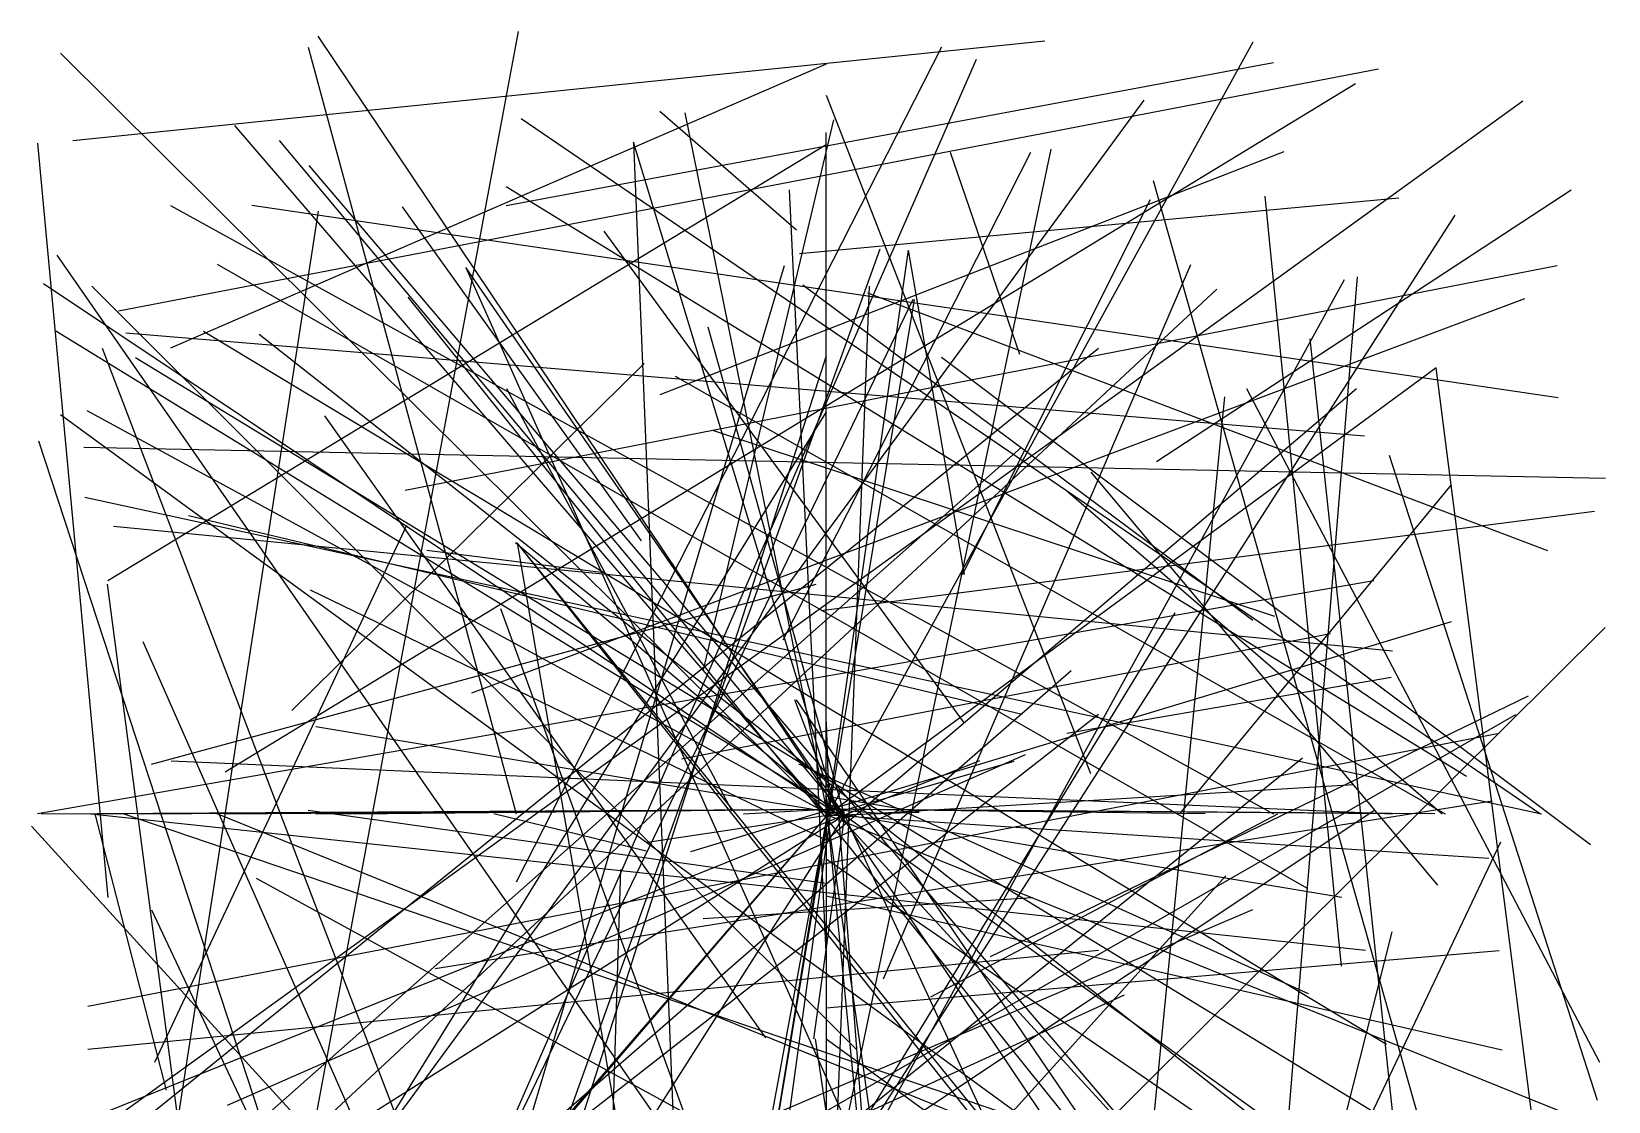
# Model space of a CAD drawing. Header units: metres. Extents: x -1 to 121, y -1 to 123.
# Drawn here: x 0 to 121.3, y 40.8 to 123.1 of the extents above; entities that cross this region are included whole.
import ezdxf

# ---------------------------------------------------------------- set-up
doc = ezdxf.new("R2010")
doc.units = ezdxf.units.M

msp = doc.modelspace()

# ---------------------------------------------------------------- linework, layer by layer
at = {"layer": 'MCD_Layer_0'}
for p, q in [((37.447458, 123.13884), (18.917834, 23.758618)), ((92.300965, 18.151952), (22.064585, 122.784224)), ((2.234081, 121.472145), (61.245929, 62.822379)), ((3.185945, 114.760569), (77.96701, 122.414677)), ((21.286297, 121.94621), (37.275749, 62.938096)), ((70.00308, 121.94621), (37.275749, 57.682312)), ((93.97326, 122.328823), (61.245929, 62.822379)), ((6.679847, 101.637908), (103.644947, 120.273916)), ((61.128346, 120.635997), (10.698207, 98.772983)), ((22.781283, 6.78184), (72.713093, 121.016743)), ((36.525456, 109.760482), (95.5597, 120.753581)), ((14.899474, 66.1763), (101.856935, 119.148476)), ((3.314727, 5.787049), (85.611786, 117.864393)), ((6.181518, 39.365458), (114.753762, 117.802802)), ((61.128346, 118.247005), (81.466511, 66.041919)), ((58.856937, 107.847422), (48.341637, 116.99465)), ((50.254697, 116.884533), (61.244063, 62.822379)), ((15.610573, 115.906539), (61.245929, 62.822379)), ((37.671426, 116.447795), (116.108769, 62.939962)), ((51.689959, 74.003983), (61.721861, 116.335811)), ((61.128346, 64.255774), (61.128346, 115.380214)), ((0.459134, 114.538467), (5.875428, 56.487816)), ((61.128346, 114.424617), (5.875428, 80.855539)), ((62.561741, 62.822379), (19.082078, 114.753103)), ((46.316592, 114.613123), (50.732496, 6.03528)), ((62.083943, 62.822379), (46.316592, 114.613123)), ((59.334735, 23.148305), (78.442942, 114.084932)), ((96.362253, 113.88896), (48.345369, 95.182029)), ((76.852769, 113.823636), (57.800554, 76.310854)), ((76.050217, 98.295185), (70.70298, 113.82177)), ((21.346021, 112.83631), (97.558615, 23.260289)), ((86.311686, 111.667943), (115.644035, 7.993134)), ((110.395717, 65.806753), (36.525456, 111.193878)), ((61.128346, 52.310812), (58.330612, 110.954979)), ((118.464166, 110.925116), (86.56365, 90.025164)), ((100.785621, 51.218967), (94.926991, 110.464115)), ((22.064585, 109.301348), (8.686227, 22.911273)), ((10.698207, 109.762349), (95.5597, 62.939962)), ((117.454443, 94.952462), (16.954381, 109.760482)), ((28.512999, 109.655964), (46.911974, 83.942566)), ((59.093969, 106.05941), (105.203391, 110.350265)), ((71.639913, 81.344536), (86.089585, 110.219617)), ((109.499845, 109.008323), (64.11272, 38.219489)), ((44.043317, 107.763434), (71.75563, 69.916567)), ((61.128346, 20.776111), (1.982117, 105.938094)), ((31.504839, 12.437034), (65.30535, 106.415893)), ((61.128346, 64.255774), (61.128346, 106.302042)), ((67.455443, 106.305775), (61.245929, 62.822379)), ((67.455443, 106.305775), (71.757496, 81.344536)), ((98.127867, 57.20638), (14.296627, 105.221397)), ((57.90134, 105.107546), (28.751898, 7.136456)), ((28.753765, 87.843342), (117.385387, 105.143008)), ((62.561741, 62.822379), (33.416033, 104.967566)), ((33.416033, 104.967566), (79.161506, 2.153167)), ((65.546116, 50.240974), (89.193409, 105.204599)), ((62.083943, 62.822379), (0.925735, 103.709612)), ((4.647337, 103.552835), (63.504274, 44.781752)), ((91.188591, 103.312069), (18.072355, 35.223916)), ((101.002124, 104.028767), (59.1145, 27.818039)), ((59.334735, 103.646155), (93.97326, 77.830104)), ((61.128346, 16.475924), (64.482267, 103.550968)), ((93.725029, 2.737351), (102.015579, 104.2658)), ((67.817525, 102.522582), (26.125873, 15.973862)), ((92.300965, 23.82021), (28.990797, 102.696157)), ((33.867702, 72.2533), (114.886276, 102.597238)), ((54.793783, 23.557047), (67.933242, 102.522582)), ((116.670555, 83.160544), (64.347886, 102.991048)), ((62.561741, 62.822379), (1.881332, 100.068265)), ((102.571767, 91.994217), (7.254698, 99.935751)), ((104.247794, 45.179296), (13.22158, 100.042135)), ((96.603018, 37.519589), (17.523633, 99.8219)), ((62.561741, 62.822379), (52.050174, 100.38182)), ((5.442424, 98.77485), (30.65376, 32.834924)), ((8.195364, 39.050037), (82.095488, 98.772983)), ((61.128346, 64.255774), (61.128346, 99.135065)), ((108.585309, 3.689215), (98.374232, 99.484082)), ((8.003125, 98.056285), (114.249834, 33.316455)), ((20.037675, 70.885228), (47.145274, 97.595284)), ((61.128346, 98.179468), (35.825556, 19.217666)), ((61.128346, 64.255774), (61.128346, 97.223871)), ((108.066449, 97.253733), (61.245929, 62.822379)), ((119.936756, 60.549103), (70.00308, 98.056285)), ((118.941965, 12.39224), (108.068316, 97.253733)), ((49.524935, 96.621023), (108.770082, 62.939962)), ((36.547853, 95.661694), (53.886712, 63.173262)), ((61.128346, 60.911185), (101.952122, 95.667293)), ((83.459827, 10.262677), (91.825033, 95.03645)), ((93.487996, 95.667293), (120.63479, 43.828022)), ((117.626152, 9.404133), (2.235948, 93.632916)), ((61.482962, 62.822379), (4.270324, 93.959537)), ((61.128346, 93.879281), (22.126177, 30.68483)), ((22.542384, 93.575058), (56.466078, 45.696289)), ((52.402924, 92.470149), (95.643688, 78.156724)), ((27.032943, 10.856192), (0.556187, 91.606006)), ((76.136071, 91.130074), (3.255002, 26.623543)), ((121.110722, 88.737348), (4.020226, 91.128207)), ((120.491077, 40.87351), (104.481094, 90.514161)), ((81.492641, 89.21888), (108.167235, 57.443413)), ((79.650503, 87.783618), (108.525584, 62.939962)), ((109.231083, 88.257683), (88.331132, 62.938096)), ((4.093016, 87.305819), (116.17036, 62.938096)), ((120.252178, 86.208376), (60.762531, 78.546802)), ((6.295369, 85.082936), (104.723726, 75.472841)), ((9.473848, 43.828022), (28.876947, 85.153859)), ((76.225659, 70.582872), (12.079343, 85.872424)), ((62.083943, 62.822379), (37.238421, 83.789521)), ((97.07895, 9.889397), (37.356004, 83.789521)), ((99.945741, 4.874379), (37.356004, 83.789521)), ((37.356004, 83.789521), (50.732496, 6.03528)), ((44.043317, 81.48265), (30.426059, 83.186673)), ((103.273533, 80.855539), (0.459134, 62.936229)), ((5.806372, 80.61664), (15.748687, 5.124477)), ((9.234949, 66.76235), (60.37432, 80.612907)), ((61.128346, 60.911185), (21.454273, 80.136975)), ((55.745647, 24.712349), (36.105516, 78.701713)), ((43.08772, 4.995695), (88.002645, 78.408688)), ((50.732496, 60.024644), (109.260946, 77.74425)), ((50.012065, 67.154294), (99.945741, 76.814782)), ((121.090191, 77.272051), (65.262423, 21.849291)), ((8.570511, 76.206336), (38.309735, 8.750893)), ((61.128346, 64.255774), (61.128346, 74.289543)), ((79.992055, 73.927461), (7.064326, 10.382127)), ((61.128346, 63.777976), (61.128346, 73.333946)), ((79.650503, 69.149476), (104.611742, 73.451529)), ((62.083943, 62.822379), (58.739353, 71.697113)), ((96.362253, 16.561778), (58.85507, 71.697113)), ((73.778808, 51.94873), (115.1905, 72.016267)), ((82.095488, 70.582872), (7.571986, 12.293321)), ((21.566257, 17.304606), (114.212506, 70.584738)), ((100.828549, 56.487816), (21.863014, 69.627275)), ((61.128346, 69.989356), (61.367245, 62.822379)), ((61.128346, 63.300177), (61.128346, 69.989356)), ((61.128346, 63.777976), (61.128346, 69.511558)), ((4.341247, 48.128208), (112.91909, 69.149476)), ((72.938928, 66.999383), (2.202352, 38.572238)), ((10.743001, 66.999383), (104.72186, 62.939962)), ((76.462691, 67.477181), (15.039454, 40.4797)), ((97.790049, 67.225217), (38.785667, 19.611477)), ((98.241718, 49.081939), (59.047309, 66.760484)), ((75.578018, 66.956456), (61.245929, 62.822379)), ((61.128346, 63.777976), (61.128346, 65.68917)), ((62.561741, 62.822379), (101.741218, 65.198306)), ((0.733495, 62.939962), (61.128346, 63.300177)), ((3.301662, 62.939962), (61.128346, 63.300177)), ((8.195364, 62.939962), (61.128346, 63.300177)), ((8.568644, 62.939962), (61.128346, 63.300177)), ((14.867746, 62.938096), (61.128346, 63.300177)), ((61.128346, 57.566595), (21.286297, 63.176995)), ((21.863014, 62.938096), (61.128346, 63.300177)), ((24.774599, 62.938096), (61.128346, 63.300177)), ((112.390899, 63.895559), (31.045704, 50.991267)), ((54.767653, 62.936229), (61.128346, 63.300177)), ((61.128346, 64.255774), (61.128346, 62.34458)), ((68.295323, 63.061278), (61.128346, 64.255774)), ((61.128346, 64.255774), (61.367245, 62.822379)), ((61.128346, 63.300177), (61.128346, 64.255774)), ((61.128346, 64.255774), (61.128346, 38.932454)), ((61.128346, 64.255774), (61.128346, 49.921819)), ((61.128346, 64.255774), (61.128346, 53.266409)), ((61.128346, 64.255774), (61.128346, 8.831148)), ((61.128346, 63.777976), (61.128346, 23.642902)), ((62.561741, 63.061278), (61.128346, 63.777976)), ((61.128346, 63.777976), (61.128346, 60.433386)), ((61.128346, 63.777976), (61.128346, 38.932454)), ((61.128346, 62.822379), (61.128346, 63.300177)), ((107.607315, 62.938096), (61.128346, 63.300177)), ((107.961931, 62.939962), (61.128346, 63.300177)), ((107.31429, 62.939962), (61.128346, 63.300177)), ((104.365377, 62.939962), (61.128346, 63.300177)), ((104.611742, 62.939962), (61.128346, 63.300177)), ((90.300184, 62.939962), (61.128346, 63.300177)), ((65.531184, 62.936229), (61.128346, 63.300177)), ((61.128346, 35.110066), (103.273533, 63.176995)), ((0, 61.984365), (43.933199, 13.721117)), ((102.644556, 52.426528), (4.341247, 62.939962)), ((10.382785, 41.674196), (4.891835, 62.939962)), ((74.512303, 40.003767), (7.05686, 62.939962)), ((9.16216, 2.25022), (61.244063, 62.822379)), ((9.402925, 2.935189), (61.245929, 62.822379)), ((100.828549, 27.819906), (14.279829, 62.938096)), ((62.561741, 62.822379), (22.904466, 37.799549)), ((47.288987, 60.069438), (35.562393, 62.938096)), ((62.561741, 62.822379), (42.016406, 30.57098)), ((47.387906, 60.741342), (61.244063, 62.822379)), ((50.732496, 6.03528), (61.245929, 62.822379)), ((54.793783, 23.557047), (61.244063, 62.822379)), ((55.988279, 22.980329), (61.482962, 62.822379)), ((62.561741, 62.822379), (60.172749, 45.627232)), ((61.128346, 62.822379), (61.606144, 62.822379)), ((112.129603, 59.494587), (61.238463, 62.822379)), ((61.242196, 62.822379), (61.606144, 62.822379)), ((65.783148, 16.733487), (61.242196, 62.822379)), ((61.244063, 62.822379), (61.606144, 62.822379)), ((120.252178, 38.969782), (61.244063, 62.822379)), ((61.245929, 62.822379), (61.606144, 62.822379)), ((68.888839, 9.266019), (61.245929, 62.822379)), ((61.367245, 62.822379), (62.561741, 62.822379)), ((61.367245, 62.822379), (62.083943, 62.822379)), ((61.606144, 62.822379), (68.295323, 63.061278)), ((61.606144, 62.822379), (62.561741, 63.061278)), ((62.083943, 62.822379), (63.995137, 38.219489)), ((62.083943, 62.822379), (112.730584, 7.569461)), ((62.561741, 62.822379), (121.330957, 20.611867)), ((62.561741, 62.822379), (89.318457, 4.949035)), ((69.191196, 48.839307), (95.901252, 62.939962)), ((94.090843, 20.893694), (113.05907, 60.788002)), ((61.128346, 59.477789), (103.413513, 30.445931)), ((44.002256, 15.634177), (45.331133, 58.636043)), ((17.288467, 57.984669), (105.199658, 9.84647)), ((61.128346, 24.1207), (91.881025, 58.16011)), ((77.00768, 56.461686), (51.686226, 54.852849)), ((61.128346, 56.610998), (113.163589, 44.781752)), ((20.952211, 30.68483), (9.264812, 55.528486)), ((53.48357, 38.241885), (93.967661, 55.580745)), ((104.671467, 53.86179), (98.687787, 30.207032)), ((82.095488, 52.426528), (4.341247, 44.783619)), ((61.128346, 48.010625), (112.91909, 52.426528)), ((84.062674, 48.98302), (58.375405, 37.256426)), ((60.290332, 45.627232), (66.018315, 7.32123)), ((61.128346, 45.621633), (79.788617, 32.120092))]:
    msp.add_line(p, q, dxfattribs=at)

doc.saveas('drawing.dxf')
